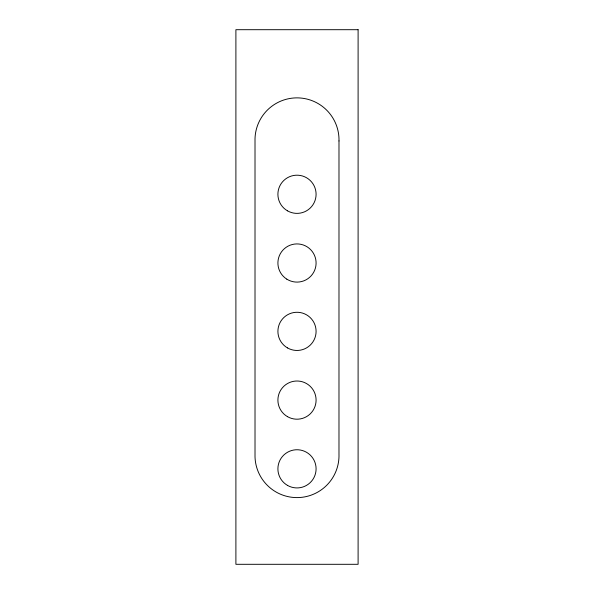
<?xml version="1.0" encoding="UTF-8"?>
<svg xmlns="http://www.w3.org/2000/svg" width="594" height="594" viewBox="0 0 594 594"><rect width="100%" height="100%" fill="white"/><g stroke="black" fill="none" stroke-linecap="round" stroke-linejoin="round"><path stroke-width="0.89" d="M338.988 140.941L338.981 454.276A42.003 42.003 0 0 1 298.322 497.579A42.003 42.003 0 0 1 255.019 456.92L255.012 138.803A42.003 42.003 0 0 1 298.069 97.884A42.003 42.003 0 0 1 338.988 140.941M358.1 29.7L235.9 29.7L235.9 564.3L358.1 564.3L358.1 29.7M287.451 485.372A19.09 19.09 0 0 0 316.09 468.837A19.09 19.09 0 0 0 287.451 452.301A19.09 19.09 0 0 0 287.451 485.372M287.451 416.639A19.09 19.09 0 0 0 316.09 400.104A19.09 19.09 0 0 0 287.451 383.568A19.09 19.09 0 0 0 287.451 416.639M287.451 347.898A19.09 19.09 0 0 0 316.09 331.37A19.09 19.09 0 0 0 287.451 314.835A19.09 19.09 0 0 0 287.451 347.898M286.776 279.135A19.09 19.09 0 0 0 316.075 263.81A19.09 19.09 0 0 0 288.149 246.094A19.09 19.09 0 0 0 286.776 279.135M287.451 210.818A19.09 19.09 0 0 0 316.09 194.283A19.09 19.09 0 0 0 287.451 177.747A19.09 19.09 0 0 0 287.451 210.818"/></g></svg>
